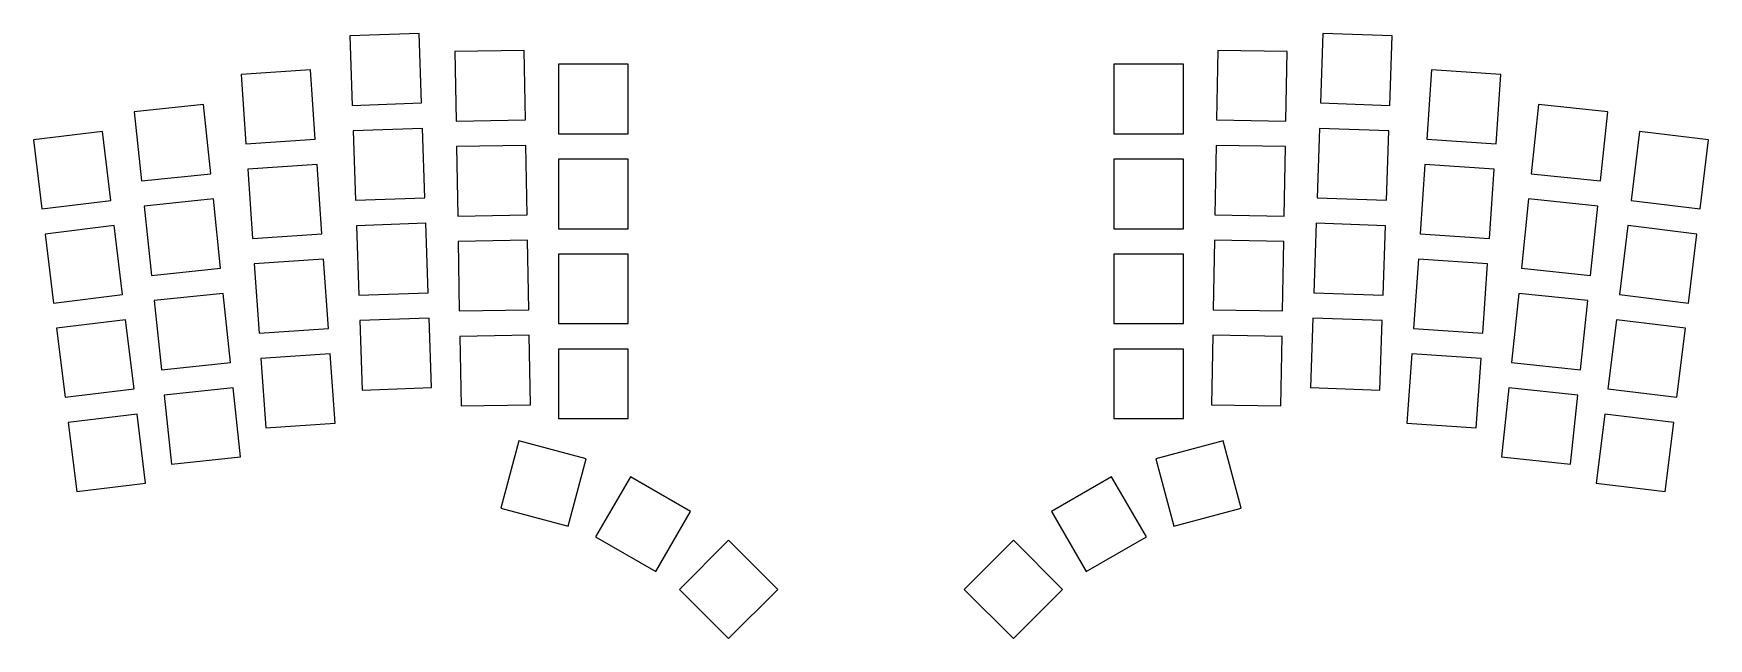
# Model space of a CAD drawing. Header units: millimetres. Extents: x 64 to 400, y -189 to -67.
import ezdxf

# ---------------------------------------------------------------- set-up
doc = ezdxf.new("R2010")
doc.units = ezdxf.units.MM

msp = doc.modelspace()

# ---------------------------------------------------------------- linework, layer by layer
for p, q in [((141.72, -67.36), (127.78, -67.85)), ((127.78, -67.85), (128.27, -81.79)), ((142.21, -81.3), (141.72, -67.36)), ((323.08, -67.36), (322.6, -81.3)), ((337.03, -67.85), (323.08, -67.36)), ((336.54, -81.79), (337.03, -67.85)), ((162.82, -70.76), (148.88, -71)), ((148.88, -71), (149.12, -84.95)), ((163.07, -84.71), (162.82, -70.76)), ((183.64, -73.53), (169.69, -73.53)), ((169.69, -73.53), (169.69, -87.48)), ((183.64, -87.48), (183.64, -73.53)), ((295.12, -73.53), (281.17, -73.53)), ((281.17, -73.53), (281.17, -87.48)), ((295.12, -87.48), (295.12, -73.53)), ((301.99, -70.76), (301.74, -84.71)), ((315.93, -71), (301.99, -70.76)), ((315.69, -84.95), (315.93, -71)), ((119.89, -74.62), (105.98, -75.59)), ((105.98, -75.59), (106.95, -89.51)), ((120.87, -88.54), (119.89, -74.62)), ((344.92, -74.62), (343.94, -88.54)), ((358.83, -75.59), (344.92, -74.62)), ((357.86, -89.51), (358.83, -75.59)), ((98.42, -81.62), (84.55, -83.08)), ((84.55, -83.08), (86.01, -96.95)), ((99.88, -95.49), (98.42, -81.62)), ((128.27, -81.79), (142.21, -81.3)), ((322.6, -81.3), (336.54, -81.79)), ((366.38, -81.62), (364.93, -95.49)), ((380.26, -83.08), (366.38, -81.62)), ((378.8, -96.95), (380.26, -83.08)), ((78.16, -87), (64.31, -88.7)), ((79.86, -100.84), (78.16, -87)), ((142.39, -86.4), (128.45, -86.89)), ((128.45, -86.89), (128.93, -100.83)), ((142.88, -100.34), (142.39, -86.4)), ((149.12, -84.95), (163.07, -84.71)), ((301.74, -84.71), (315.69, -84.95)), ((322.42, -86.4), (321.93, -100.34)), ((336.36, -86.89), (322.42, -86.4)), ((335.87, -100.83), (336.36, -86.89)), ((386.65, -87), (384.95, -100.84)), ((400.49, -88.7), (386.65, -87)), ((64.31, -88.7), (66.01, -102.54)), ((106.95, -89.51), (120.87, -88.54)), ((163.16, -89.81), (149.21, -90.05)), ((149.21, -90.05), (149.45, -104)), ((163.4, -103.75), (163.16, -89.81)), ((169.69, -87.48), (183.64, -87.48)), ((281.17, -87.48), (295.12, -87.48)), ((301.65, -89.81), (301.41, -103.75)), ((315.6, -90.05), (301.65, -89.81)), ((315.36, -104), (315.6, -90.05)), ((343.94, -88.54), (357.86, -89.51)), ((398.79, -102.54), (400.49, -88.7)), ((121.22, -93.62), (107.31, -94.6)), ((122.2, -107.54), (121.22, -93.62)), ((183.64, -92.58), (169.69, -92.58)), ((169.69, -92.58), (169.69, -106.53)), ((183.64, -106.53), (183.64, -92.58)), ((295.12, -92.58), (281.17, -92.58)), ((281.17, -92.58), (281.17, -106.53)), ((295.12, -106.53), (295.12, -92.58)), ((343.59, -93.62), (342.61, -107.54)), ((357.5, -94.6), (343.59, -93.62)), ((86.01, -96.95), (99.88, -95.49)), ((107.31, -94.6), (108.28, -108.51)), ((356.53, -108.51), (357.5, -94.6)), ((364.93, -95.49), (378.8, -96.95)), ((66.01, -102.54), (79.86, -100.84)), ((100.41, -100.57), (86.54, -102.02)), ((101.87, -114.44), (100.41, -100.57)), ((128.93, -100.83), (142.88, -100.34)), ((321.93, -100.34), (335.87, -100.83)), ((364.39, -100.57), (362.94, -114.44)), ((378.27, -102.02), (364.39, -100.57)), ((384.95, -100.84), (398.79, -102.54)), ((86.54, -102.02), (88, -115.9)), ((149.45, -104), (163.4, -103.75)), ((301.41, -103.75), (315.36, -104)), ((376.81, -115.9), (378.27, -102.02)), ((80.48, -105.91), (66.64, -107.61)), ((82.18, -119.75), (80.48, -105.91)), ((108.28, -108.51), (122.2, -107.54)), ((143.05, -105.44), (129.11, -105.93)), ((129.11, -105.93), (129.6, -119.87)), ((143.54, -119.38), (143.05, -105.44)), ((169.69, -106.53), (183.64, -106.53)), ((281.17, -106.53), (295.12, -106.53)), ((321.76, -105.44), (321.27, -119.38)), ((335.7, -105.93), (321.76, -105.44)), ((335.21, -119.87), (335.7, -105.93)), ((342.61, -107.54), (356.53, -108.51)), ((384.33, -105.91), (382.63, -119.75)), ((398.17, -107.61), (384.33, -105.91)), ((66.64, -107.61), (68.34, -121.45)), ((163.49, -108.85), (149.54, -109.1)), ((149.54, -109.1), (149.78, -123.04)), ((163.73, -122.8), (163.49, -108.85)), ((301.32, -108.85), (301.08, -122.8)), ((315.27, -109.1), (301.32, -108.85)), ((315.02, -123.04), (315.27, -109.1)), ((396.47, -121.45), (398.17, -107.61)), ((122.55, -112.63), (108.63, -113.6)), ((108.63, -113.6), (109.61, -127.52)), ((123.52, -126.54), (122.55, -112.63)), ((183.64, -111.63), (169.69, -111.63)), ((169.69, -111.63), (169.69, -125.58)), ((183.64, -125.58), (183.64, -111.63)), ((295.12, -111.63), (281.17, -111.63)), ((281.17, -111.63), (281.17, -125.58)), ((295.12, -125.58), (295.12, -111.63)), ((342.26, -112.63), (341.28, -126.54)), ((356.17, -113.6), (342.26, -112.63)), ((355.2, -127.52), (356.17, -113.6)), ((88, -115.9), (101.87, -114.44)), ((362.94, -114.44), (376.81, -115.9)), ((68.34, -121.45), (82.18, -119.75)), ((102.41, -119.51), (88.53, -120.97)), ((88.53, -120.97), (89.99, -134.84)), ((103.86, -133.38), (102.41, -119.51)), ((129.6, -119.87), (143.54, -119.38)), ((321.27, -119.38), (335.21, -119.87)), ((362.4, -119.51), (360.94, -133.38)), ((376.28, -120.97), (362.4, -119.51)), ((374.82, -134.84), (376.28, -120.97)), ((382.63, -119.75), (396.47, -121.45)), ((149.78, -123.04), (163.73, -122.8)), ((301.08, -122.8), (315.02, -123.04)), ((82.8, -124.81), (68.96, -126.51)), ((68.96, -126.51), (70.66, -140.36)), ((84.5, -138.66), (82.8, -124.81)), ((109.61, -127.52), (123.52, -126.54)), ((143.72, -124.48), (129.78, -124.96)), ((129.78, -124.96), (130.26, -138.91)), ((144.21, -138.42), (143.72, -124.48)), ((169.69, -125.58), (183.64, -125.58)), ((281.17, -125.58), (295.12, -125.58)), ((321.09, -124.48), (320.6, -138.42)), ((335.03, -124.96), (321.09, -124.48)), ((334.54, -138.91), (335.03, -124.96)), ((341.28, -126.54), (355.2, -127.52)), ((382.01, -124.81), (380.31, -138.66)), ((395.85, -126.51), (382.01, -124.81)), ((394.15, -140.36), (395.85, -126.51)), ((163.82, -127.9), (149.87, -128.14)), ((149.87, -128.14), (150.12, -142.09)), ((164.06, -141.85), (163.82, -127.9)), ((183.64, -130.68), (169.69, -130.68)), ((169.69, -130.68), (169.69, -144.63)), ((183.64, -144.63), (183.64, -130.68)), ((295.12, -130.68), (281.17, -130.68)), ((281.17, -130.68), (281.17, -144.63)), ((295.12, -144.63), (295.12, -130.68)), ((300.99, -127.9), (300.74, -141.85)), ((314.94, -128.14), (300.99, -127.9)), ((314.69, -142.09), (314.94, -128.14)), ((89.99, -134.84), (103.86, -133.38)), ((123.88, -131.63), (109.96, -132.6)), ((109.96, -132.6), (110.94, -146.52)), ((124.85, -145.55), (123.88, -131.63)), ((340.93, -131.63), (339.96, -145.55)), ((354.84, -132.6), (340.93, -131.63)), ((353.87, -146.52), (354.84, -132.6)), ((360.94, -133.38), (374.82, -134.84)), ((70.66, -140.36), (84.5, -138.66)), ((104.4, -138.46), (90.52, -139.92)), ((90.52, -139.92), (91.98, -153.79)), ((105.86, -152.33), (104.4, -138.46)), ((130.26, -138.91), (144.21, -138.42)), ((320.6, -138.42), (334.54, -138.91)), ((360.41, -138.46), (358.95, -152.33)), ((374.28, -139.92), (360.41, -138.46)), ((372.83, -153.79), (374.28, -139.92)), ((380.31, -138.66), (394.15, -140.36)), ((85.12, -143.72), (71.28, -145.42)), ((86.82, -157.57), (85.12, -143.72)), ((150.12, -142.09), (164.06, -141.85)), ((300.74, -141.85), (314.69, -142.09)), ((379.68, -143.72), (377.98, -157.57)), ((393.53, -145.42), (379.68, -143.72)), ((71.28, -145.42), (72.98, -159.27)), ((110.94, -146.52), (124.85, -145.55)), ((169.69, -144.63), (183.64, -144.63)), ((281.17, -144.63), (295.12, -144.63)), ((339.96, -145.55), (353.87, -146.52)), ((391.83, -159.27), (393.53, -145.42)), ((161.74, -149.11), (158.13, -162.58)), ((175.21, -152.72), (161.74, -149.11)), ((303.07, -149.11), (289.6, -152.72)), ((306.68, -162.58), (303.07, -149.11)), ((91.98, -153.79), (105.86, -152.33)), ((171.6, -166.2), (175.21, -152.72)), ((289.6, -152.72), (293.21, -166.2)), ((358.95, -152.33), (372.83, -153.79)), ((72.98, -159.27), (86.82, -157.57)), ((184.11, -156.29), (177.14, -168.37)), ((196.19, -163.26), (184.11, -156.29)), ((280.69, -156.29), (268.61, -163.26)), ((287.67, -168.37), (280.69, -156.29)), ((377.98, -157.57), (391.83, -159.27)), ((158.13, -162.58), (171.6, -166.2)), ((189.22, -175.34), (196.19, -163.26)), ((268.61, -163.26), (275.59, -175.34)), ((293.21, -166.2), (306.68, -162.58)), ((177.14, -168.37), (189.22, -175.34)), ((203.83, -169.03), (193.97, -178.9)), ((213.69, -178.9), (203.83, -169.03)), ((260.98, -169.03), (251.12, -178.9)), ((270.84, -178.9), (260.98, -169.03)), ((275.59, -175.34), (287.67, -168.37)), ((193.97, -178.9), (203.83, -188.76)), ((203.83, -188.76), (213.69, -178.9)), ((251.12, -178.9), (260.98, -188.76)), ((260.98, -188.76), (270.84, -178.9))]:
    msp.add_line(p, q)

doc.saveas('drawing.dxf')
